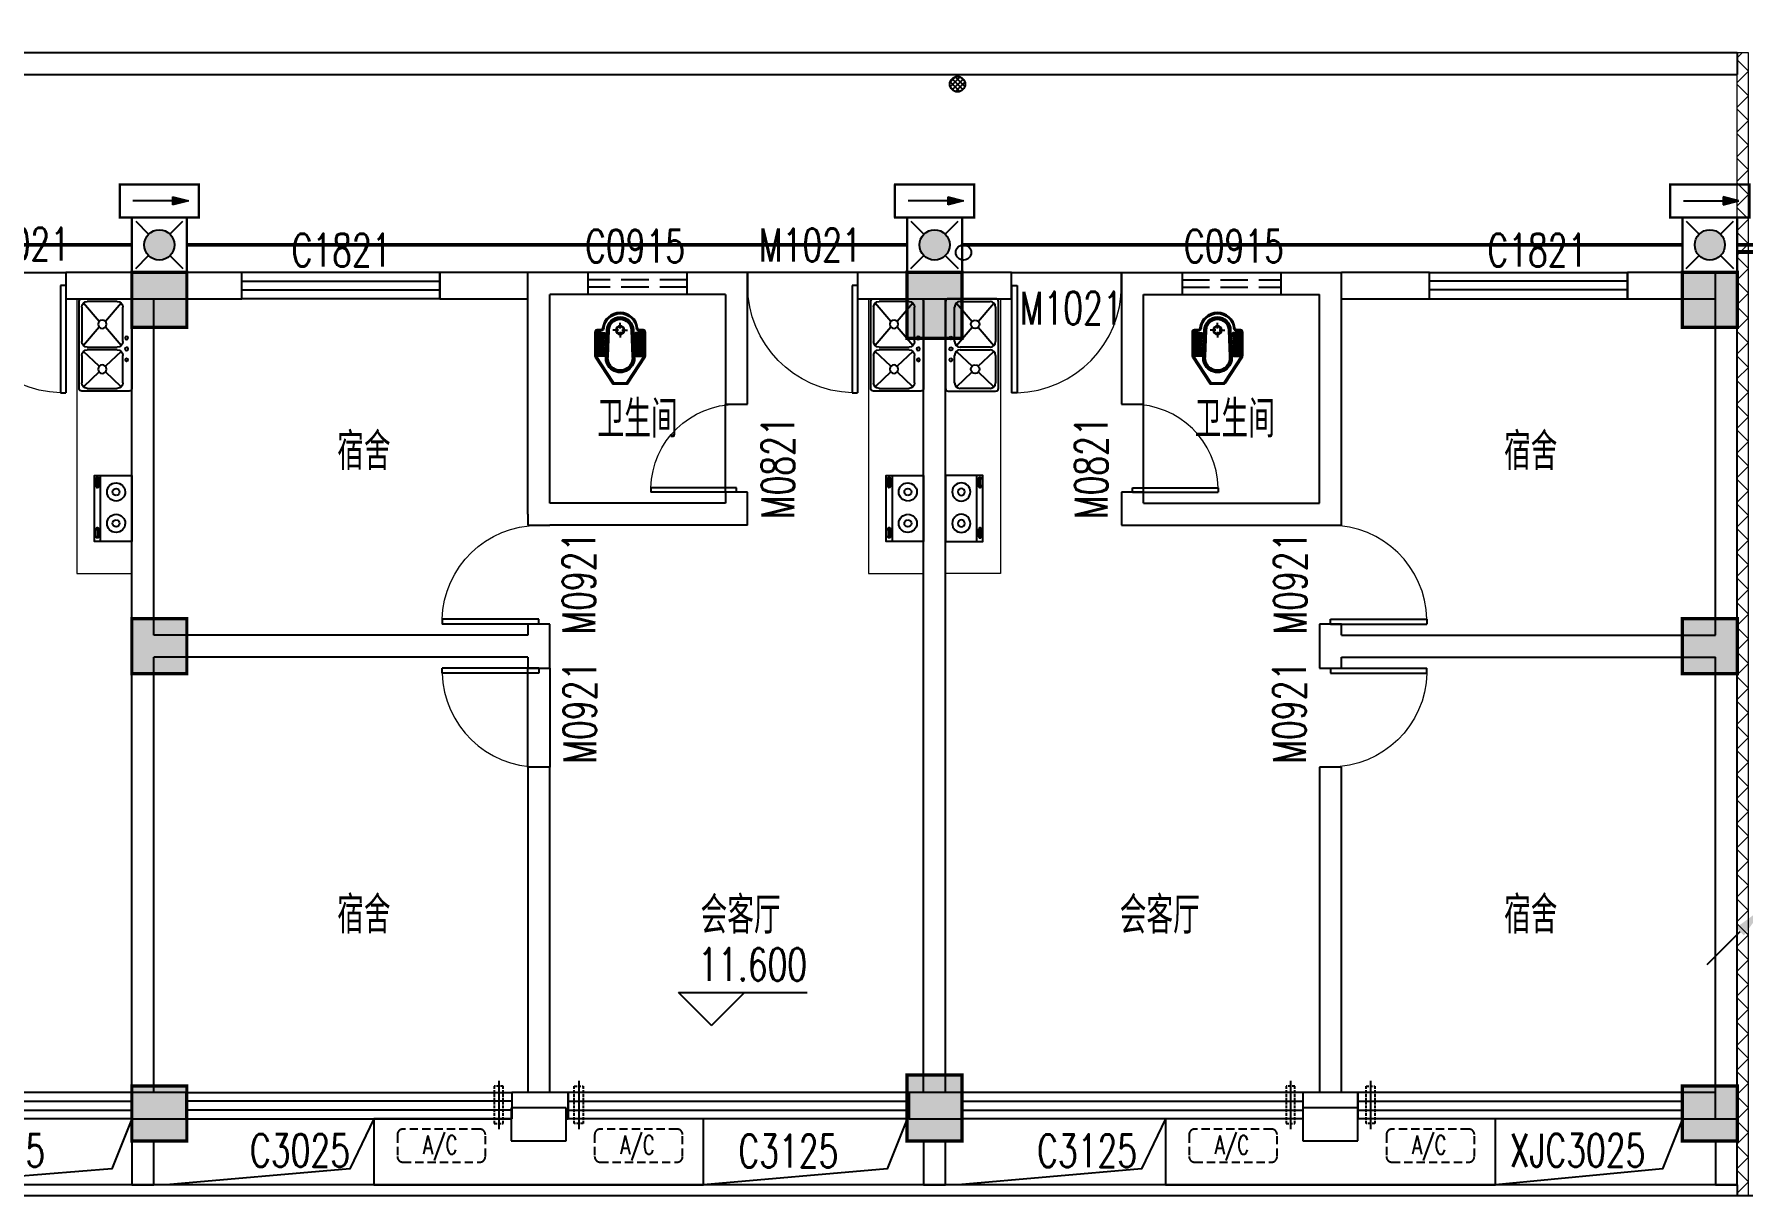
# Model space of a CAD drawing. Extents: x -9422388 to 15610651, y -1992469 to 953794.
# Drawn here: x -2659247 to -2643709, y -287720 to -277153 of the extents above; entities that cross this region are included whole.
import ezdxf
from ezdxf.enums import TextEntityAlignment as Align

# ---------------------------------------------------------------- set-up
doc = ezdxf.new("R2010")
doc.units = 0
doc.header["$LTSCALE"] = 1000
for name, pattern in [('( Hidden )', [0.375, 0.25, -0.125]), ('ACAD_ISO04W100', [30, 24, -3, 0, -3]), ('DASH', [0.35, 0.25, -0.1])]:
    doc.linetypes.add(name, pattern=pattern)
for name, color, linetype in [('A-ELEV-LIN-0.3', 30, 'Continuous'), ('A-ELEV-LIN-0.4', 40, 'Continuous'), ('A-FLOR-HVAC', 4, 'Continuous'), ('A-FLOR-OTHER2-ON', 83, 'Continuous'), ('A-SECT-DOOR', 141, 'Continuous'), ('C-KZ', 2, 'Continuous'), ('C-Z-HATCH', 253, 'Continuous'), ('COLUMN', 9, 'Continuous'), ('DIM_ELEV', 3, 'Continuous'), ('EQUIP-应急', 3, 'Continuous'), ('LWIRE', 4, 'Continuous'), ('PUB_TEXT', 7, 'Continuous'), ('WALL', 9, 'Continuous'), ('WALL-PARAPET', 6, 'Continuous'), ('WINDOW', 4, 'Continuous'), ('WINDOW_TEXT', 7, 'Continuous'), ('WIRE-应急', 1, 'DASH'), ('厨具', 4, 'Continuous'), ('洁具', 253, 'Continuous')]:
    doc.layers.add(name, color=color, linetype=linetype)
doc.layers.add('建筑底图', color=8, linetype='Continuous', lineweight=5)
doc.styles.add('_TCH_DIM', font='SIMPLEX', dxfattribs={"bigfont": 'GBCBIG'})
doc.styles.add('_TCH_WINDOW', font='SIMPLEX', dxfattribs={"height": 3.5, "bigfont": 'GBCBIG'})
doc.styles.add('_TEL_DIM', font='SIMPLEX', dxfattribs={"width": 0.8, "height": 3.5, "bigfont": 'HZTXT'})
doc.styles.get("Standard").update_dxf_attribs({"font": 'gbenor.shx', "bigfont": 'gbcbig.shx'})

# ---------------------------------------------------------------- blocks, each defined once
blk = doc.blocks.new('$plan$00002777')
at = {"layer": '厨具', "color": 0}
for p, q in [((-300, -284), (300, -284)), ((-267, -307), (-267, -318)), ((-176, -308), (-176, -318)), ((192, -308), (192, -318)), ((284, -307), (284, -318)), ((-257, -316), (-257, -333)), ((-192, -316), (-257, -316)), ((-257, -333), (-192, -333)), ((-192, -333), (-192, -316)), ((208, -316), (273, -316)), ((208, -333), (208, -316)), ((273, -333), (208, -333)), ((273, -316), (273, -333))]:
    blk.add_line(p, q, dxfattribs=at)
blk.add_lwpolyline([(300, 0), (-300, 0), (-300, -340), (300, -340)], close=True, dxfattribs=at)
for points in [[(-176, -308, 0.259034), (-178, -304, 0.076276), (-189, -299, 0.036515), (-203, -297, 0.026615), (-221, -296, 0.026615), (-240, -297, 0.036515), (-254, -299, 0.076276), (-265, -304, 0.259034), (-267, -308, 0.078462), (-267, -309, 0.056762)], [(-176, -318, 0.259034), (-178, -315, 0.076276), (-189, -310, 0.036515), (-203, -307, 0.026615), (-221, -306, 0.026615), (-240, -307, 0.036515), (-254, -310, 0.076276), (-265, -315, 0.259034), (-267, -318, 0.259034), (-265, -322, 0.056762), (-257, -326, 0.036515)], [(192, -308, -0.259034), (194, -304, -0.076276), (205, -299, -0.036515), (219, -297, -0.026615), (238, -296, -0.026615), (257, -297, -0.036515), (270, -299, -0.076276), (282, -304, -0.259034), (284, -308, -0.078462), (283, -309, -0.056762)], [(192, -318, -0.259034), (194, -315, -0.076276), (205, -310, -0.036515), (219, -307, -0.026615), (238, -306, -0.026615), (257, -307, -0.036515), (270, -310, -0.076276), (282, -315, -0.259034), (284, -318, -0.259034), (282, -322, -0.056762), (273, -326, -0.036515)], [(-192, -327, 0.008736), (-189, -327, 0.076276), (-178, -322, 0.259034), (-176, -318, 0.259034)], [(208, -327, -0.008736), (205, -327, -0.076276), (194, -322, -0.259034), (192, -318, -0.259034)]]:
    blk.add_lwpolyline(points, format="xyb", dxfattribs=at)
for centre, radius, start, end in [((-135, -143), 82.5, 0.964, 0), ((-135, -143), 31.6, 0.6532, 0), ((151, -143), 82.5, 180, 179.036), ((151, -143), 31.6, 180, 179.3468)]:
    blk.add_arc(centre, radius, start, end, dxfattribs=at)
blk = doc.blocks.new('$plan$00002763')
at = {"layer": '洁具', "color": 0}
for p, q in [((-395, -405), (-395, -132)), ((-381, -98), (-246, -241)), ((-345, -82), (-95, -82)), ((-59, -98), (-194, -241)), ((-45, -132), (-45, -405)), ((-20, -405), (-20, -132)), ((-6, -98), (161, -241)), ((30, -82), (345, -82)), ((381, -98), (214, -241)), ((395, -132), (395, -405)), ((-246, -297), (-381, -440)), ((-194, -297), (-59, -440)), ((161, -297), (-6, -440)), ((214, -297), (381, -440)), ((-95, -455), (-345, -455)), ((345, -455), (30, -455))]:
    blk.add_line(p, q, dxfattribs=at)
blk.add_lwpolyline([(-420, -25), (-420, -455, 0.200464), (-413, -473, 0.197353), (-395, -480), (395, -480, 0.19737), (413, -473, 0.200447), (420, -455), (420, -25, 0.200464), (413, -7, 0.197353), (395, 0), (-395, 0, 0.19737), (-413, -7, 0.200447), (-420, -25)], format="xyb", close=True, dxfattribs=at)
for centre, major_axis, start_param, end_param in [((-345, -132), (-50, 0), -1.570796, 0), ((-136, -48), (-14.2, 0), 3.141593, 9.424778), ((-95, -132), (-50, 0), 3.141593, 4.712389), ((-36, -48), (-15.1, 0), 3.141593, 9.424778), ((30, -132), (-50, 0), -1.570796, 0), ((64, -48), (-14.2, 0), 3.141593, 9.424778), ((345, -132), (-50, 0), 3.141593, 4.712389), ((-220, -269), (-38.6, 0), 3.141593, 9.424778), ((188, -269), (-38.6, 0), 3.141593, 9.424778), ((-345, -405), (50, 0), 3.141593, 4.712389), ((-95, -405), (50, 0), 4.712389, 6.283185), ((30, -405), (50, 0), 3.141593, 4.712389), ((345, -405), (50, 0), 4.712389, 6.283185)]:
    blk.add_ellipse(centre, major_axis=major_axis, ratio=0.9938, start_param=start_param, end_param=end_param, dxfattribs=at)
blk = doc.blocks.new('$plan$00002871')
at = {"layer": '洁具', "color": 0}
for p, q in [((0, -475), (0, -423)), ((-15, -490), (-67, -490)), ((0, -505), (0, -557)), ((15, -490), (67, -490))]:
    blk.add_line(p, q, dxfattribs=at)
for points in [[(159, -508, -0.88995), (-159, -508, 0.380538), (-179, -491), (-210, -491, -0.414214), (-230, -471), (-230, -258, -0.144595), (-227, -247), (-73, -9, -0.254383), (-56, 0), (56, 0, -0.254383), (73, -9), (227, -247, -0.144595), (230, -258), (230, -471, -0.414214), (210, -491), (179, -491, 0.380538)], [(120, -491), (130, -252, 1.134994), (-130, -252), (-120, -491, 0.992594)], [(105, -490), (115, -251, 1.141146), (-115, -251), (-105, -490, 0.994896)], [(100, -490), (110, -251, 1.143479), (-110, -251), (-100, -490, 0.995777)], [(-149, -264, 1), (-149, -252), (-207, -252, 1), (-207, -264)], [(-148, -287, 1), (-148, -275), (-207, -275, 1), (-207, -287)], [(-147, -307, 1), (-147, -295), (-207, -295, 1), (-207, -307)], [(-149, -263, 1), (-149, -253), (-207, -253, 1), (-207, -263)], [(-148, -286, 1), (-148, -276), (-207, -276, 1), (-207, -286)], [(-147, -306, 1), (-147, -296), (-207, -296, 1), (-207, -306)], [(148, -287, -1), (148, -275), (207, -275, -1), (207, -287)], [(147, -307, -1), (147, -295), (207, -295, -1), (207, -307)], [(148, -286, -1), (148, -276), (207, -276, -1), (207, -286)], [(147, -306, -1), (147, -296), (207, -296, -1), (207, -306)], [(149, -264, -1), (149, -252), (207, -252, -1), (207, -264)], [(149, -263, -1), (149, -253), (207, -253, -1), (207, -263)], [(-146, -330, 1), (-146, -319), (-207, -319, 1), (-207, -330)], [(-146, -352, 1), (-146, -341), (-207, -341, 1), (-207, -352)], [(-145, -376, 1), (-145, -364), (-207, -364, 1), (-207, -376)], [(-144, -399, 1), (-144, -388), (-207, -388, 1), (-207, -399)], [(-143, -423, 1), (-143, -411), (-207, -411, 1), (-207, -423)], [(-141, -444, 1), (-141, -432), (-207, -432, 1), (-207, -444)], [(-141, -464, 1), (-141, -453), (-207, -453, 1), (-207, -464)], [(-146, -329, 1), (-146, -320), (-207, -320, 1), (-207, -329)], [(-146, -351, 1), (-146, -342), (-207, -342, 1), (-207, -351)], [(-145, -375, 1), (-145, -365), (-207, -365, 1), (-207, -375)], [(-144, -398, 1), (-144, -389), (-207, -389, 1), (-207, -398)], [(-143, -422, 1), (-143, -412), (-207, -412, 1), (-207, -422)], [(-141, -443, 1), (-141, -433), (-207, -433, 1), (-207, -443)], [(-141, -463, 1), (-141, -454), (-207, -454, 1), (-207, -463)], [(141, -444, -1), (141, -432), (207, -432, -1), (207, -444)], [(141, -464, -1), (141, -453), (207, -453, -1), (207, -464)], [(141, -443, -1), (141, -433), (207, -433, -1), (207, -443)], [(141, -463, -1), (141, -454), (207, -454, -1), (207, -463)], [(143, -423, -1), (143, -411), (207, -411, -1), (207, -423)], [(144, -399, -1), (144, -388), (207, -388, -1), (207, -399)], [(143, -422, -1), (143, -412), (207, -412, -1), (207, -422)], [(145, -376, -1), (145, -364), (207, -364, -1), (207, -376)], [(144, -398, -1), (144, -389), (207, -389, -1), (207, -398)], [(146, -352, -1), (146, -341), (207, -341, -1), (207, -352)], [(145, -375, -1), (145, -365), (207, -365, -1), (207, -375)], [(146, -330, -1), (146, -319), (207, -319, -1), (207, -330)], [(146, -351, -1), (146, -342), (207, -342, -1), (207, -351)], [(146, -329, -1), (146, -320), (207, -320, -1), (207, -329)]]:
    blk.add_lwpolyline(points, format="xyb", close=True, dxfattribs=at)
blk.add_lwpolyline([(-149, -507, 0.380538), (-179, -481), (-210, -481, -0.414214), (-220, -471), (-220, -258, -0.144595), (-218, -253), (-64, -15, -0.254383), (-56, -10), (56, -10, -0.254383), (64, -15), (218, -253, -0.144595), (220, -258), (220, -471, -0.414214), (210, -481), (179, -481, 0.380538), (149, -507, 0.380538)], format="xyb", dxfattribs=at)
for radius in [40, 31.7]:
    blk.add_circle((0, -490), radius, dxfattribs=at)
blk.add_arc((0, -490), 150, 186.665, 353.335, dxfattribs=at)
blk = doc.blocks.new('KTWJ1')
at = {"layer": 'A-FLOR-HVAC', "color": 0, "linetype": '( Hidden )', "ltscale": 0.3}
blk.add_lwpolyline([(152982, -14209, 0.414214), (153032, -14259), (153732, -14259, 0.414214), (153782, -14209), (153782, -14009, 0.414214), (153732, -13959), (153032, -13959, 0.414214), (152982, -14009)], format="xyb", close=True, dxfattribs=at)
at = {"layer": 'A-FLOR-HVAC', "color": 0, "style": '_TCH_WINDOW', "width": 0.705882}
blk.add_text('A/C', height=170, dxfattribs=at).set_placement((153214, -14188))
blk = doc.blocks.new('KTB')
at = {"layer": 'A-SECT-DOOR', "color": 0}
for points in [[(1033119, -403775), (1031869, -403775), (1031869, -404375), (1034869, -404375), (1034869, -403775), (1033619, -403775)], [(1040319, -403775), (1039069, -403775), (1039069, -404375), (1042069, -404375), (1042069, -403775), (1040819, -403775)]]:
    blk.add_lwpolyline(points, dxfattribs=at)
at = {"layer": 'A-FLOR-HVAC', "color": 8}
for p in [(879102, -389909), (880896, -389909), (886302, -389909), (888096, -389909)]:
    blk.add_blockref('KTWJ1', p, dxfattribs=at)
blk = doc.blocks.new('A$C0CF77FE4')
at = {"layer": 'A-FLOR-OTHER2-ON', "color": 0, "linetype": 'ACAD_ISO04W100', "ltscale": 5}
blk.add_line((40, 440), (40, 0), dxfattribs=at)
at = {"layer": 'A-FLOR-OTHER2-ON', "color": 0, "linetype": 'DASH', "ltscale": 0.1}
blk.add_lwpolyline([(0, 390), (80, 390), (80, 50), (0, 50)], close=True, dxfattribs=at)
blk = doc.blocks.new('$DorLib2D$00000001')
at = {"color": 0}
for p, q in [((0.45, 0.975), (0.5, 0.975)), ((0.45, 0), (0.45, 0.975)), ((0.5, 0), (0.5, 0.975)), ((0.5, 0), (0.45, 0))]:
    blk.add_line(p, q, dxfattribs=at)
at = {"color": 0, "lineweight": 13}
blk.add_arc((0.475, 0), 0.975, 91.4693, 180, dxfattribs=at)
blk = doc.blocks.new('$TCHSYS$WIN2D')
at = {"color": 0}
for p, q in [((-0.5, 0.5), (0.5, 0.5)), ((-0.5, 0.5), (-0.5, -0.5)), ((0.5, 0.5), (0.5, -0.5)), ((0.5, 0.1667), (-0.5, 0.1667)), ((0.5, -0.1667), (-0.5, -0.1667)), ((-0.5, -0.5), (0.5, -0.5))]:
    blk.add_line(p, q, dxfattribs=at)
blk = doc.blocks.new('4444')
h = blk.add_hatch()
h.set_pattern_fill('ANSI37', color=8, scale=100)
h.set_pattern_definition([(45, (1282736.5, 0), (-112.2532, 112.2532), []), (135, (1282736.5, 0), (-112.2532, -112.2532), [])])
h.paths.add_polyline_path([(1904230.2, -394074.7), (1904330.2, -394074.7), (1904330.2, -404474.7), (1904230.2, -404474.7)])
at = {"layer": 'A-ELEV-LIN-0.4'}
h = blk.add_hatch(dxfattribs=at)
h.set_pattern_fill('ANSI37', color=8, scale=20)
h.set_pattern_definition([(45, (842830.902, -10358), (-22.4506403, 22.4506403), []), (135, (842830.902, -10358), (-22.4506403, -22.4506403), [])])
edge = h.paths.add_edge_path()
edge.add_arc((1897138.4, -394362.6), 70, 0, 360)
at = {"layer": 'C-Z-HATCH'}
h = blk.add_hatch(color=8, dxfattribs=at)
h.dxf.hatch_style = 1
h.paths.add_polyline_path([(1889630.2, -396074.7), (1890130.2, -396074.7), (1890130.2, -396574.7), (1889630.2, -396574.7)])
h = blk.add_hatch(color=8, dxfattribs=at)
h.dxf.hatch_style = 1
h.paths.add_polyline_path([(1896680.2, -396074.7), (1897180.2, -396074.7), (1897180.2, -396674.7), (1896680.2, -396674.7)])
h = blk.add_hatch(color=8, dxfattribs=at)
h.dxf.hatch_style = 1
h.paths.add_polyline_path([(1903730.2, -396074.7), (1904230.2, -396074.7), (1904230.2, -396574.7), (1903730.2, -396574.7)])
h = blk.add_hatch(color=8, dxfattribs=at)
h.dxf.hatch_style = 1
h.paths.add_polyline_path([(1889630.2, -399224.7), (1890130.2, -399224.7), (1890130.2, -399724.7), (1889630.2, -399724.7)])
h = blk.add_hatch(color=8, dxfattribs=at)
h.dxf.hatch_style = 1
h.paths.add_polyline_path([(1903730.2, -399224.7), (1904230.2, -399224.7), (1904230.2, -399724.7), (1903730.2, -399724.7)])
h = blk.add_hatch(color=8, dxfattribs=at)
h.dxf.hatch_style = 1
h.paths.add_polyline_path([(1889630.2, -403474.7), (1890130.2, -403474.7), (1890130.2, -403974.7), (1889630.2, -403974.7)])
h = blk.add_hatch(color=8, dxfattribs=at)
h.dxf.hatch_style = 1
h.paths.add_polyline_path([(1896680.2, -403374.7), (1897180.2, -403374.7), (1897180.2, -403974.7), (1896680.2, -403974.7)])
h = blk.add_hatch(color=8, dxfattribs=at)
h.dxf.hatch_style = 1
h.paths.add_polyline_path([(1903730.2, -403474.7), (1904230.2, -403474.7), (1904230.2, -403974.7), (1903730.2, -403974.7)])
at = {"color": 8}
for points in [[(1904230.2, -394074.7), (1904330.2, -394074.7), (1904330.2, -404474.7), (1904230.2, -404474.7)], [(1889630.2, -396314.7), (1889130.2, -396314.7), (1889130.2, -398814.7), (1889630.2, -398814.7)], [(1896830.2, -396314.7), (1896330.2, -396314.7), (1896330.2, -398814.7), (1896830.2, -398814.7)], [(1897030.2, -396314.7), (1897530.2, -396314.7), (1897530.2, -398814.7), (1897030.2, -398814.7)]]:
    blk.add_lwpolyline(points, close=True, dxfattribs=at)
at = {"layer": 'A-ELEV-LIN-0.3', "color": 8}
for points in [[(1910300.1, -378228), (1910300.1, -378228, -0.4142136), (1910521.4, -377263.1), (1917469.5, -372908.3, -0.4142136), (1919537.1, -373382.6), (1932807.3, -394555, -0.2728148), (1932848.7, -396077.9), (1928630, -403701.1, -0.2728148), (1927317.5, -404474.7), (1876130.2, -404474.7, -0.4142134), (1874530.2, -402874.7), (1874530.2, -394774.7, -0.4142137), (1875230.2, -394074.7), (1875230.2, -394074.7)], [(1904230.2, -404374.7), (1876130.2, -404374.7, -0.4142134), (1874630.2, -402874.7), (1874630.2, -394774.7, -0.4142137), (1875230.2, -394174.7), (1875230.2, -394174.7)]]:
    blk.add_lwpolyline(points, format="xyb", dxfattribs=at)
for points in [[(1889630.2, -404374.7), (1889830.2, -404374.7), (1889830.2, -403974.7), (1889630.2, -403974.7)], [(1896830.2, -404374.7), (1897030.2, -404374.7), (1897030.2, -403974.7), (1896830.2, -403974.7)], [(1904030.2, -404374.7), (1904230.2, -404374.7), (1904230.2, -403974.7), (1904030.2, -403974.7)]]:
    blk.add_lwpolyline(points, close=True, dxfattribs=at)
blk.add_lwpolyline([(1904230.2, -404374.7), (1904230.2, -404474.7)], dxfattribs=at)
at = {"layer": 'A-ELEV-LIN-0.4', "color": 8}
for points in [[(1889630.2, -403774.7), (1889449, -404229.5), (1887643.5, -404374.7)], [(1891830.2, -403774.7), (1891612.7, -404229.5), (1889943.9, -404374.7)], [(1896680.2, -403774.7), (1896499, -404229.5), (1894830.2, -404374.7)], [(1899030.2, -403774.7), (1898812.7, -404229.5), (1897143.9, -404374.7)], [(1903730.2, -403774.7), (1903549, -404229.5), (1902030.2, -404374.7)]]:
    blk.add_lwpolyline(points, dxfattribs=at)
for centre in [(1897138.4, -394362.6), (1897193.5, -395893.3)]:
    blk.add_circle(centre, 70, dxfattribs=at)
at = {"layer": 'C-KZ', "color": 8, "const_width": 30}
for points in [[(1889630.2, -396074.7), (1890130.2, -396074.7), (1890130.2, -396574.7), (1889630.2, -396574.7)], [(1896680.2, -396074.7), (1897180.2, -396074.7), (1897180.2, -396674.7), (1896680.2, -396674.7)], [(1903730.2, -396074.7), (1904230.2, -396074.7), (1904230.2, -396574.7), (1903730.2, -396574.7)], [(1889630.2, -399224.7), (1890130.2, -399224.7), (1890130.2, -399724.7), (1889630.2, -399724.7)], [(1903730.2, -399224.7), (1904230.2, -399224.7), (1904230.2, -399724.7), (1903730.2, -399724.7)], [(1896680.2, -403374.7), (1897180.2, -403374.7), (1897180.2, -403974.7), (1896680.2, -403974.7)], [(1889630.2, -403474.7), (1890130.2, -403474.7), (1890130.2, -403974.7), (1889630.2, -403974.7)], [(1903730.2, -403474.7), (1904230.2, -403474.7), (1904230.2, -403974.7), (1903730.2, -403974.7)]]:
    blk.add_lwpolyline(points, close=True, dxfattribs=at)
at = {"layer": 'COLUMN', "color": 8}
for p, q in [((1893580.2, -403674.7), (1893080.2, -403674.7)), ((1893080.2, -403674.7), (1893080.2, -403974.7)), ((1893580.2, -403974.7), (1893580.2, -403674.7)), ((1900780.2, -403674.7), (1900280.2, -403674.7)), ((1900280.2, -403674.7), (1900280.2, -403974.7)), ((1900780.2, -403974.7), (1900780.2, -403674.7)), ((1893080.2, -403974.7), (1893580.2, -403974.7)), ((1900280.2, -403974.7), (1900780.2, -403974.7))]:
    blk.add_line(p, q, dxfattribs=at)
at = {"layer": 'DIM_ELEV', "color": 8}
for p, q in [((1894900.5, -402924), (1894600.5, -402624)), ((1894600.5, -402624), (1895771.3, -402624)), ((1894900.5, -402924), (1895200.5, -402624))]:
    blk.add_line(p, q, dxfattribs=at)
at = {"layer": 'WALL', "color": 8}
for p, q in [((1889730.2, -396074.7), (1889030.2, -396074.7)), ((1889030.2, -396074.7), (1889030.2, -396314.7)), ((1890630.2, -396074.7), (1889730.2, -396074.7)), ((1890630.2, -396314.7), (1890630.2, -396074.7)), ((1893230.2, -396074.7), (1892430.2, -396074.7)), ((1892430.2, -396074.7), (1892430.2, -396314.7)), ((1893230.2, -398274.7), (1893230.2, -396074.7)), ((1895230.2, -396074.7), (1893230.2, -396074.7)), ((1895230.2, -396074.7), (1895230.2, -396314.7)), ((1895230.2, -397274.7), (1895230.2, -396074.7)), ((1896930.2, -396074.7), (1896230.2, -396074.7)), ((1896230.2, -396074.7), (1896230.2, -396314.7)), ((1897630.2, -396074.7), (1896930.2, -396074.7)), ((1897630.2, -396314.7), (1897630.2, -396074.7)), ((1898630.2, -396074.7), (1898630.2, -397274.7)), ((1898630.2, -396314.7), (1898630.2, -396074.7)), ((1898630.2, -396074.7), (1900630.2, -396074.7)), ((1900630.2, -398274.7), (1900630.2, -396074.7)), ((1901430.2, -396074.7), (1900630.2, -396074.7)), ((1901430.2, -396314.7), (1901430.2, -396074.7)), ((1904030.2, -396074.7), (1903230.2, -396074.7)), ((1903230.2, -396074.7), (1903230.2, -396314.7)), ((1904030.2, -399374.7), (1904030.2, -396074.7)), ((1904030.2, -396074.7), (1904230.2, -396074.7)), ((1904230.2, -399474.7), (1904230.2, -396074.7)), ((1889030.2, -396314.7), (1889730.2, -396314.7)), ((1889630.2, -399474.7), (1889630.2, -396314.7)), ((1889730.2, -396314.7), (1890630.2, -396314.7)), ((1889830.2, -399374.7), (1889830.2, -396314.7)), ((1892430.2, -396314.7), (1893230.2, -396314.7)), ((1893430.2, -398174.7), (1893430.2, -396274.7)), ((1895030.2, -396274.7), (1893430.2, -396274.7)), ((1895030.2, -396274.7), (1895030.2, -397274.7)), ((1896230.2, -396314.7), (1896930.2, -396314.7)), ((1896830.2, -403534.7), (1896830.2, -396314.7)), ((1896930.2, -396314.7), (1897630.2, -396314.7)), ((1897030.2, -403534.7), (1897030.2, -396314.7)), ((1898830.2, -397274.7), (1898830.2, -396274.7)), ((1898830.2, -396274.7), (1900430.2, -396274.7)), ((1900430.2, -398174.7), (1900430.2, -396274.7)), ((1900630.2, -396314.7), (1901430.2, -396314.7)), ((1903230.2, -396314.7), (1904030.2, -396314.7)), ((1895030.2, -397274.7), (1895230.2, -397274.7)), ((1898630.2, -397274.7), (1898830.2, -397274.7)), ((1895230.2, -398074.7), (1895030.2, -398074.7)), ((1895030.2, -398074.7), (1895030.2, -398174.7)), ((1895230.2, -398374.7), (1895230.2, -398074.7)), ((1898830.2, -398074.7), (1898630.2, -398074.7)), ((1898630.2, -398074.7), (1898630.2, -398374.7)), ((1898830.2, -398174.7), (1898830.2, -398074.7)), ((1895030.2, -398174.7), (1893430.2, -398174.7)), ((1898830.2, -398174.7), (1900430.2, -398174.7)), ((1893230.2, -398274.7), (1893230.2, -398374.7)), ((1893230.2, -398374.7), (1893430.2, -398374.7)), ((1895230.2, -398374.7), (1893430.2, -398374.7)), ((1898630.2, -398374.7), (1900430.2, -398374.7)), ((1900430.2, -398374.7), (1900630.2, -398374.7)), ((1900630.2, -398374.7), (1900630.2, -398274.7)), ((1893430.2, -399274.7), (1893230.2, -399274.7)), ((1893230.2, -399274.7), (1893230.2, -399374.7)), ((1893430.2, -399474.7), (1893430.2, -399274.7)), ((1900630.2, -399274.7), (1900430.2, -399274.7)), ((1900430.2, -399274.7), (1900430.2, -399474.7)), ((1900630.2, -399374.7), (1900630.2, -399274.7)), ((1889630.2, -403534.7), (1889630.2, -399474.7)), ((1893230.2, -399374.7), (1889830.2, -399374.7)), ((1893430.2, -399674.7), (1893430.2, -399474.7)), ((1900430.2, -399474.7), (1900430.2, -399674.7)), ((1900630.2, -399374.7), (1904030.2, -399374.7)), ((1904230.2, -403774.7), (1904230.2, -399474.7)), ((1893230.2, -399574.7), (1889830.2, -399574.7)), ((1889830.2, -403534.7), (1889830.2, -399574.7)), ((1893230.2, -399574.7), (1893230.2, -399674.7)), ((1900630.2, -399574.7), (1904030.2, -399574.7)), ((1900630.2, -399674.7), (1900630.2, -399574.7)), ((1904030.2, -403774.7), (1904030.2, -399574.7)), ((1893230.2, -399674.7), (1893430.2, -399674.7)), ((1893230.2, -400574.7), (1893230.2, -399674.7)), ((1893230.2, -399674.7), (1893430.2, -399674.7)), ((1893430.2, -399674.7), (1893430.2, -400574.7)), ((1900430.2, -399674.7), (1900630.2, -399674.7)), ((1893430.2, -400574.7), (1893230.2, -400574.7)), ((1893230.2, -400574.7), (1893230.2, -403534.7)), ((1893430.2, -400574.7), (1893230.2, -400574.7)), ((1893430.2, -403534.7), (1893430.2, -400574.7)), ((1900630.2, -400574.7), (1900430.2, -400574.7)), ((1900430.2, -400574.7), (1900430.2, -403534.7)), ((1900630.2, -403534.7), (1900630.2, -400574.7)), ((1889730.2, -403534.7), (1889630.2, -403534.7)), ((1889630.2, -403534.7), (1889630.2, -403774.7)), ((1890123.7, -403534.7), (1889730.2, -403534.7)), ((1890123.7, -403774.7), (1890123.7, -403534.7)), ((1893330.2, -403534.7), (1893086.7, -403534.7)), ((1893086.7, -403534.7), (1893086.7, -403674.7)), ((1893598.4, -403534.7), (1893330.2, -403534.7)), ((1893598.4, -403774.7), (1893598.4, -403534.7)), ((1896930.2, -403534.7), (1896698.4, -403534.7)), ((1896698.4, -403534.7), (1896698.4, -403774.7)), ((1897180.2, -403534.7), (1896930.2, -403534.7)), ((1897180.2, -403774.7), (1897180.2, -403534.7)), ((1900530.2, -403534.7), (1900280.2, -403534.7)), ((1900280.2, -403534.7), (1900280.2, -403674.7)), ((1900780.2, -403534.7), (1900530.2, -403534.7)), ((1900780.2, -403674.7), (1900780.2, -403534.7)), ((1904030.2, -403534.7), (1903730.2, -403534.7)), ((1903730.2, -403534.7), (1903730.2, -403774.7)), ((1889630.2, -403774.7), (1889730.2, -403774.7)), ((1889730.2, -403774.7), (1890123.7, -403774.7)), ((1893580.2, -403774.7), (1893598.4, -403774.7)), ((1896698.4, -403774.7), (1896930.2, -403774.7)), ((1896930.2, -403774.7), (1897180.2, -403774.7)), ((1903730.2, -403774.7), (1904030.2, -403774.7)), ((1904030.2, -403774.7), (1904230.2, -403774.7))]:
    blk.add_line(p, q, dxfattribs=at)
at = {"layer": 'WALL-PARAPET', "color": 8}
for p, q in [((1875230.2, -394074.7), (1904230.2, -394074.7)), ((1904230.2, -394074.7), (1904230.2, -394274.7)), ((1875430.2, -394274.7), (1904230.2, -394274.7))]:
    blk.add_line(p, q, dxfattribs=at)
at = {"layer": 'WINDOW', "color": 8}
for p, q in [((1888030.2, -396074.7), (1889030.2, -396074.7)), ((1896230.2, -396074.7), (1895230.2, -396074.7)), ((1897630.2, -396074.7), (1898630.2, -396074.7)), ((1895030.2, -398074.7), (1895030.2, -397274.7)), ((1898830.2, -398074.7), (1898830.2, -397274.7))]:
    blk.add_line(p, q, dxfattribs=at)
at = {"layer": 'WINDOW', "color": 8, "linetype": 'DASH'}
for p, q in [((1893780.2, -396274.7, 900), (1893780.2, -396074.7, 900)), ((1894680.2, -396141.4, 900), (1893780.2, -396141.4, 900)), ((1894680.2, -396208.1, 900), (1893780.2, -396208.1, 900)), ((1894680.2, -396274.7, 900), (1894680.2, -396074.7, 900)), ((1899180.2, -396074.7, 900), (1899180.2, -396274.7, 900)), ((1899180.2, -396074.7, 900), (1899180.2, -396274.7, 900)), ((1899180.2, -396141.4, 900), (1900080.2, -396141.4, 900)), ((1899180.2, -396141.4, 900), (1900080.2, -396141.4, 900)), ((1899180.2, -396208.1, 900), (1900080.2, -396208.1, 900)), ((1899180.2, -396208.1, 900), (1900080.2, -396208.1, 900)), ((1900080.2, -396074.7, 900), (1900080.2, -396274.7, 900)), ((1900080.2, -396074.7, 900), (1900080.2, -396274.7, 900))]:
    blk.add_line(p, q, dxfattribs=at)
at = {"color": 8, "xscale": -1, "rotation": 180}
for p in [(1894070.8, -397089.8), (1899502.5, -397089.8)]:
    blk.add_blockref('$plan$00002871', p, dxfattribs=at)
at = {"layer": 'A-FLOR-OTHER2-ON', "color": 8, "linetype": 'DASH', "xscale": -1}
for p in [(1893006.3, -403867.7), (1900206.3, -403867.7)]:
    blk.add_blockref('A$C0CF77FE4', p, dxfattribs=at)
at = {"layer": 'A-FLOR-OTHER2-ON', "color": 8, "linetype": 'DASH'}
for p in [(1893654, -403867.7), (1900854, -403867.7)]:
    blk.add_blockref('A$C0CF77FE4', p, dxfattribs=at)
at = {"layer": 'A-SECT-DOOR', "color": 8}
blk.add_blockref('KTB', (859961, 0), dxfattribs=at)
at = {"layer": 'WINDOW', "color": 8}
ref = blk.add_blockref('$DorLib2D$00000001', (1888530.2, -396194.7), dxfattribs=dict(at, xscale=1000, yscale=-1000, zscale=1000, rotation=359.9999999999907))
ref.add_attrib('A', 'M1021', (1888131.6, -395966), dxfattribs={"layer": 'WINDOW_TEXT', "color": 8, "height": 297.5, "style": '_TCH_WINDOW', "width": 0.705882})
ref = blk.add_blockref('$TCHSYS$WIN2D', (1891530.2, -396194.7), dxfattribs=dict(at, xscale=1800, yscale=240, zscale=1800, rotation=179.9999999999722))
ref.add_attrib('A', 'C1821', (1891082.9, -396020.4), dxfattribs={"layer": 'WINDOW_TEXT', "color": 8, "height": 297.5, "rotation": 360, "style": '_TCH_WINDOW', "width": 0.705882})
ref = blk.add_blockref('$DorLib2D$00000001', (1895730.2, -396194.7), dxfattribs=dict(at, xscale=-1000, yscale=1000, zscale=-1000, rotation=179.9999999999704))
ref.add_attrib('A', 'M1021', (1895332.1, -395974.3), dxfattribs={"layer": 'WINDOW_TEXT', "color": 8, "height": 297.5, "rotation": 360, "style": '_TCH_WINDOW', "width": 0.705882})
ref = blk.add_blockref('$TCHSYS$WIN2D', (1902330.2, -396194.7), dxfattribs=dict(at, xscale=1800, yscale=-240, zscale=1800, rotation=359.9999999999639))
ref.add_attrib('A', 'C1821', (1901957.4, -396020.4), dxfattribs={"layer": 'WINDOW_TEXT', "color": 8, "height": 297.5, "style": '_TCH_WINDOW', "width": 0.705882})
ref = blk.add_blockref('$DorLib2D$00000001', (1898130.2, -396194.7), dxfattribs=dict(at, xscale=-1000, yscale=-1000, zscale=-1000, rotation=359.9999999999629))
ref.add_attrib('A', 'M1021', (1897705.2, -396548.5), dxfattribs={"layer": 'WINDOW_TEXT', "color": 8, "height": 297.5, "style": '_TCH_WINDOW', "width": 0.705882})
ref = blk.add_blockref('$DorLib2D$00000001', (1895130.2, -397674.7), dxfattribs=dict(at, xscale=-800, yscale=800, zscale=-800, rotation=89.9999999999746))
ref.add_attrib('A', 'M0821', (1895653.9, -398319.7), dxfattribs={"layer": 'WINDOW_TEXT', "color": 8, "height": 297.5, "rotation": 90, "style": '_TCH_WINDOW', "width": 0.705882})
ref = blk.add_blockref('$DorLib2D$00000001', (1898730.2, -397674.7), dxfattribs=dict(at, xscale=-800, yscale=-800, zscale=-800, rotation=89.99999999995553))
ref.add_attrib('A', 'M0821', (1898503.9, -398319.7), dxfattribs={"layer": 'WINDOW_TEXT', "color": 8, "height": 297.5, "rotation": 90, "style": '_TCH_WINDOW', "width": 0.705882})
ref = blk.add_blockref('$DorLib2D$00000001', (1893330.2, -398824.7), dxfattribs=dict(at, xscale=-900, yscale=900, zscale=-900, rotation=89.9999999999722))
ref.add_attrib('A', 'M0921', (1893844.9, -399369.4), dxfattribs={"layer": 'WINDOW_TEXT', "color": 8, "height": 297.5, "rotation": 90, "style": '_TCH_WINDOW', "width": 0.705882})
ref = blk.add_blockref('$DorLib2D$00000001', (1900530.2, -398824.7), dxfattribs=dict(at, xscale=-900, yscale=-900, zscale=-900, rotation=89.99999999995553))
ref.add_attrib('A', 'M0921', (1900313, -399369.4), dxfattribs={"layer": 'WINDOW_TEXT', "color": 8, "height": 297.5, "rotation": 90, "style": '_TCH_WINDOW', "width": 0.705882})
ref = blk.add_blockref('$DorLib2D$00000001', (1893330.2, -400124.7), dxfattribs=dict(at, xscale=900, yscale=900, zscale=900, rotation=89.99999999997141))
ref.add_attrib('A', 'M0921', (1893852.1, -400544.4), dxfattribs={"layer": 'WINDOW_TEXT', "color": 8, "height": 297.5, "rotation": 90, "style": '_TCH_WINDOW', "width": 0.705882})
ref = blk.add_blockref('$DorLib2D$00000001', (1893330.2, -400124.7), dxfattribs=dict(at, xscale=900, yscale=900, zscale=900, rotation=89.99999999997141))
ref.add_attrib('A', 'M0921', (1893852.1, -400544.4), dxfattribs={"layer": 'WINDOW_TEXT', "color": 8, "height": 297.5, "rotation": 90, "style": '_TCH_WINDOW', "width": 0.705882})
ref = blk.add_blockref('$DorLib2D$00000001', (1900530.2, -400124.7), dxfattribs=dict(at, xscale=900, yscale=-900, zscale=900, rotation=89.99999999995553))
ref.add_attrib('A', 'M0921', (1900305.8, -400544.4), dxfattribs={"layer": 'WINDOW_TEXT', "color": 8, "height": 297.5, "rotation": 90, "style": '_TCH_WINDOW', "width": 0.705882})
ref = blk.add_blockref('$TCHSYS$WIN2D', (1888005.2, -403654.7), dxfattribs=dict(at, xscale=-3250, yscale=240, zscale=-3250, rotation=359.9999999999917))
ref.add_attrib('A', 'C3325', (1887933.4, -404210.7), dxfattribs={"layer": 'WINDOW_TEXT', "color": 8, "height": 297.5, "style": '_TCH_WINDOW', "width": 0.705882})
ref = blk.add_blockref('$TCHSYS$WIN2D', (1891605.2, -403654.7), dxfattribs=dict(at, xscale=-2963, yscale=-240, zscale=-2963, rotation=179.9999999999722))
ref.add_attrib('A', 'C3025', (1890704.9, -404210.3), dxfattribs={"layer": 'WINDOW_TEXT', "color": 8, "height": 297.5, "rotation": 360, "style": '_TCH_WINDOW', "width": 0.705882})
ref = blk.add_blockref('$TCHSYS$WIN2D', (1895148.4, -403654.7), dxfattribs=dict(at, xscale=3100, yscale=-240, zscale=3100, rotation=179.9999999999704))
ref.add_attrib('A', 'C3125', (1895146, -404215.7), dxfattribs={"layer": 'WINDOW_TEXT', "color": 8, "height": 297.5, "rotation": 360, "style": '_TCH_WINDOW', "width": 0.705882})
ref = blk.add_blockref('$TCHSYS$WIN2D', (1898730.2, -403654.7), dxfattribs=dict(at, xscale=3100, yscale=-240, zscale=3100, rotation=179.9999999999629))
ref.add_attrib('A', 'C3125', (1897862.5, -404213.1), dxfattribs={"layer": 'WINDOW_TEXT', "color": 8, "height": 297.5, "rotation": 360, "style": '_TCH_WINDOW', "width": 0.705882})
ref = blk.add_blockref('$TCHSYS$WIN2D', (1902255.2, -403654.7), dxfattribs=dict(at, xscale=-2950, yscale=240, zscale=-2950, rotation=359.9999999999639))
ref.add_attrib('A', 'XJC3025', (1902161.3, -404209.6), dxfattribs={"layer": 'WINDOW_TEXT', "color": 8, "height": 297.5, "style": '_TCH_WINDOW', "width": 0.705882})
at = {"layer": '厨具', "color": 8, "yscale": -1}
for p, rotation in [((1889630.2, -396734.7), 90.00000000000756), ((1896830.2, -396734.7), 89.99999999997121)]:
    blk.add_blockref('$plan$00002763', p, dxfattribs=dict(at, rotation=rotation))
at = {"layer": '厨具', "color": 8, "xscale": -1, "yscale": -1, "rotation": 269.9999999999562}
blk.add_blockref('$plan$00002763', (1897030.2, -396734.7), dxfattribs=at)
at = {"layer": '厨具', "color": 8, "xscale": -1}
for p, rotation in [((1889630.2, -398222.8), 270.0000000000076), ((1896830.2, -398222.8), 269.9999999999712)]:
    blk.add_blockref('$plan$00002777', p, dxfattribs=dict(at, rotation=rotation))
at = {"layer": '厨具', "color": 8, "rotation": 89.99999999995617}
blk.add_blockref('$plan$00002777', (1897030.2, -398222.8), dxfattribs=at)
at = {"layer": 'DIM_ELEV', "color": 7, "style": '_TCH_DIM', "width": 0.705882}
blk.add_text('11.600', height=297.5, dxfattribs=at).set_placement((1894781.3, -402519))
at = {"layer": 'PUB_TEXT', "color": 8, "style": '_TCH_DIM'}
for s, p in [('卫生间', (1893864.1, -397577.6)), ('卫生间', (1899295.8, -397577.6)), ('宿舍', (1891497.7, -397871.8)), ('宿舍', (1902108.3, -397871.8)), ('宿舍', (1891497.7, -402088.1)), ('会客厅', (1894801.8, -402091)), ('会客厅', (1898613.7, -402091)), ('宿舍', (1902108.3, -402088.1))]:
    blk.add_text(s, height=337.59, dxfattribs=at).set_placement(p)
at = {"layer": 'WINDOW_TEXT', "color": 8, "style": '_TCH_WINDOW', "width": 0.705882}
blk.add_text('C0915', height=297.5, rotation=360, dxfattribs=at).set_placement((1893752.6, -395984.1))
blk.add_text('C0915', height=297.5, dxfattribs=at).set_placement((1899197.8, -395984.1))
blk = doc.blocks.new('$equip$00002604')
blk.add_hatch(color=256).paths.add_polyline_path([(0.275, 0.5, 1), (-0.274, 0.5, 1)])
for p, q in [((-0.429, 0.929), (-0.194, 0.694)), ((0.194, 0.694), (0.429, 0.929)), ((-0.429, 0.071), (-0.194, 0.306)), ((0.194, 0.306), (0.429, 0.071))]:
    blk.add_line(p, q)
at = {"const_width": 0.04}
blk.add_lwpolyline([(-0.5, 1), (-0.5, 0), (0.5, 0), (0.5, 1), (-0.5, 1), (-0.5, 0)], dxfattribs=at)
blk.add_lwpolyline([(-0.5, 1), (-0.5, 0), (0.5, 0), (0.5, 1)], close=True)
blk.add_circle((0, 0.5), 0.275)
for p in [(0, 1), (-0.5, 0.5), (0.5, 0.5), (0, 0)]:
    blk.add_point(p)
at = {"color": 7, "style": '_TEL_DIM', "flags": 1}
blk.add_attdef('A', text='', height=0.000025, dxfattribs=at).set_placement((0, 0), align=Align.MIDDLE_CENTER)
blk = doc.blocks.new('$equip$00002541')
blk.add_hatch(color=256).paths.add_polyline_path([(-0.24, 0.372), (-0.528, 0.3), (-0.24, 0.228)])
for p, q in [((-0.72, 0.6), (-0.72, 0)), ((0.72, 0.6), (-0.72, 0.6)), ((-0.24, 0.372), (-0.528, 0.3)), ((-0.24, 0.372), (-0.24, 0.228)), ((0.72, 0), (0.72, 0.6)), ((-0.72, 0), (0.72, 0)), ((-0.528, 0.3), (-0.24, 0.228))]:
    blk.add_line(p, q)
at = {"color": 7}
blk.add_line((-0.48, 0.3), (0.48, 0.3), dxfattribs=at)
at = {"const_width": 0.04}
blk.add_lwpolyline([(-0.72, 0.6), (-0.72, 0), (0.72, 0), (0.72, 0.6), (-0.72, 0.6), (-0.72, 0)], dxfattribs=at)
for p in [(0, 0.6), (-0.72, 0.3), (0, 0), (0.72, 0.3)]:
    blk.add_point(p)
at = {"color": 7, "style": '_TEL_DIM', "flags": 1}
blk.add_attdef('A', text='', height=0.00002, dxfattribs=at).set_placement((0, 0), align=Align.MIDDLE_CENTER)
blk = doc.blocks.new('$TelecSys$00000081')
for p, q in [((0.104, 0.104), (0.104, 0.104)), ((-0.104, -0.104), (-0.104, -0.104)), ((-1.15, -1.15), (-0.55, -0.55))]:
    blk.add_line(p, q)
at = {"const_width": 0.142}
blk.add_lwpolyline([(0.071, 0, 1), (-0.071, 0, 1)], format="xyb", close=True, dxfattribs=at)
blk.add_solid([(-0.62, -0.48), (-0.48, -0.62), (-0.1, -0.1)])
at = {"width": 0.8, "flags": 9}
blk.add_attdef('A', (0, 0), '', height=0.00002, rotation=180, dxfattribs=at)
blk = doc.blocks.new('$equip$00002540')
blk.add_hatch(color=256).paths.add_polyline_path([(0.24, 0.372), (0.24, 0.228), (0.528, 0.3)])
for p, q in [((-0.72, 0.6), (-0.72, 0)), ((0.72, 0.6), (-0.72, 0.6)), ((0.24, 0.372), (0.24, 0.228)), ((0.528, 0.3), (0.24, 0.372)), ((0.72, 0), (0.72, 0.6)), ((-0.72, 0), (0.72, 0)), ((0.24, 0.228), (0.528, 0.3))]:
    blk.add_line(p, q)
at = {"color": 7}
blk.add_line((-0.48, 0.3), (0.48, 0.3), dxfattribs=at)
at = {"const_width": 0.04}
blk.add_lwpolyline([(-0.72, 0.6), (-0.72, 0), (0.72, 0), (0.72, 0.6), (-0.72, 0.6), (-0.72, 0)], dxfattribs=at)
for p in [(0, 0.6), (-0.72, 0.3), (0, 0), (0.72, 0.3)]:
    blk.add_point(p)
at = {"color": 7, "style": '_TEL_DIM', "flags": 1}
blk.add_attdef('A', text='', height=0.00002, dxfattribs=at).set_placement((0, 0), align=Align.MIDDLE_CENTER)

msp = doc.modelspace()

# ---------------------------------------------------------------- linework, layer by layer
at = {"layer": 'WIRE-应急', "linetype": 'DASH', "const_width": 35}
for points in [[(-2665058.73547, -279070.06342), (-2658358.73547, -279070.06579)], [(-2657858.73547, -279070.06579), (-2651308.73547, -279070.06579)], [(-2650808.73547, -279070.06579), (-2644258.73547, -279070.06579)], [(-2643758.73547, -279070.06318), (-2642332.54382, -279070.06365)], [(-2643758.74156, -279133.98491), (-2642332.54382, -279133.98491)]]:
    msp.add_lwpolyline(points, dxfattribs=at)

# ---------------------------------------------------------------- block references
at = {"layer": 'EQUIP-应急', "yscale": 500, "zscale": 500}
for name, p, xscale in [('$equip$00002541', (-2658108.73547, -278820.06342), -500), ('$equip$00002541', (-2651058.73547, -278820.06342), -500), ('$equip$00002540', (-2644008.73547, -278820.06318), 500), ('$equip$00002604', (-2658108.74016, -279320.06967), 500), ('$equip$00002604', (-2651058.74016, -279320.06967), 500), ('$equip$00002604', (-2644008.74016, -279320.06943), 500)]:
    msp.add_blockref(name, p, dxfattribs=dict(at, xscale=xscale))
at = {"layer": 'LWIRE', "xscale": 500, "yscale": 500, "zscale": 500}
msp.add_blockref('$TelecSys$00000081', (-2643458.74016, -285040.07467), dxfattribs=at)
at = {"layer": '建筑底图', "color": 8}
msp.add_blockref('4444', (-4547988.93389, 116754.67219), dxfattribs=at)

doc.saveas('drawing.dxf')
